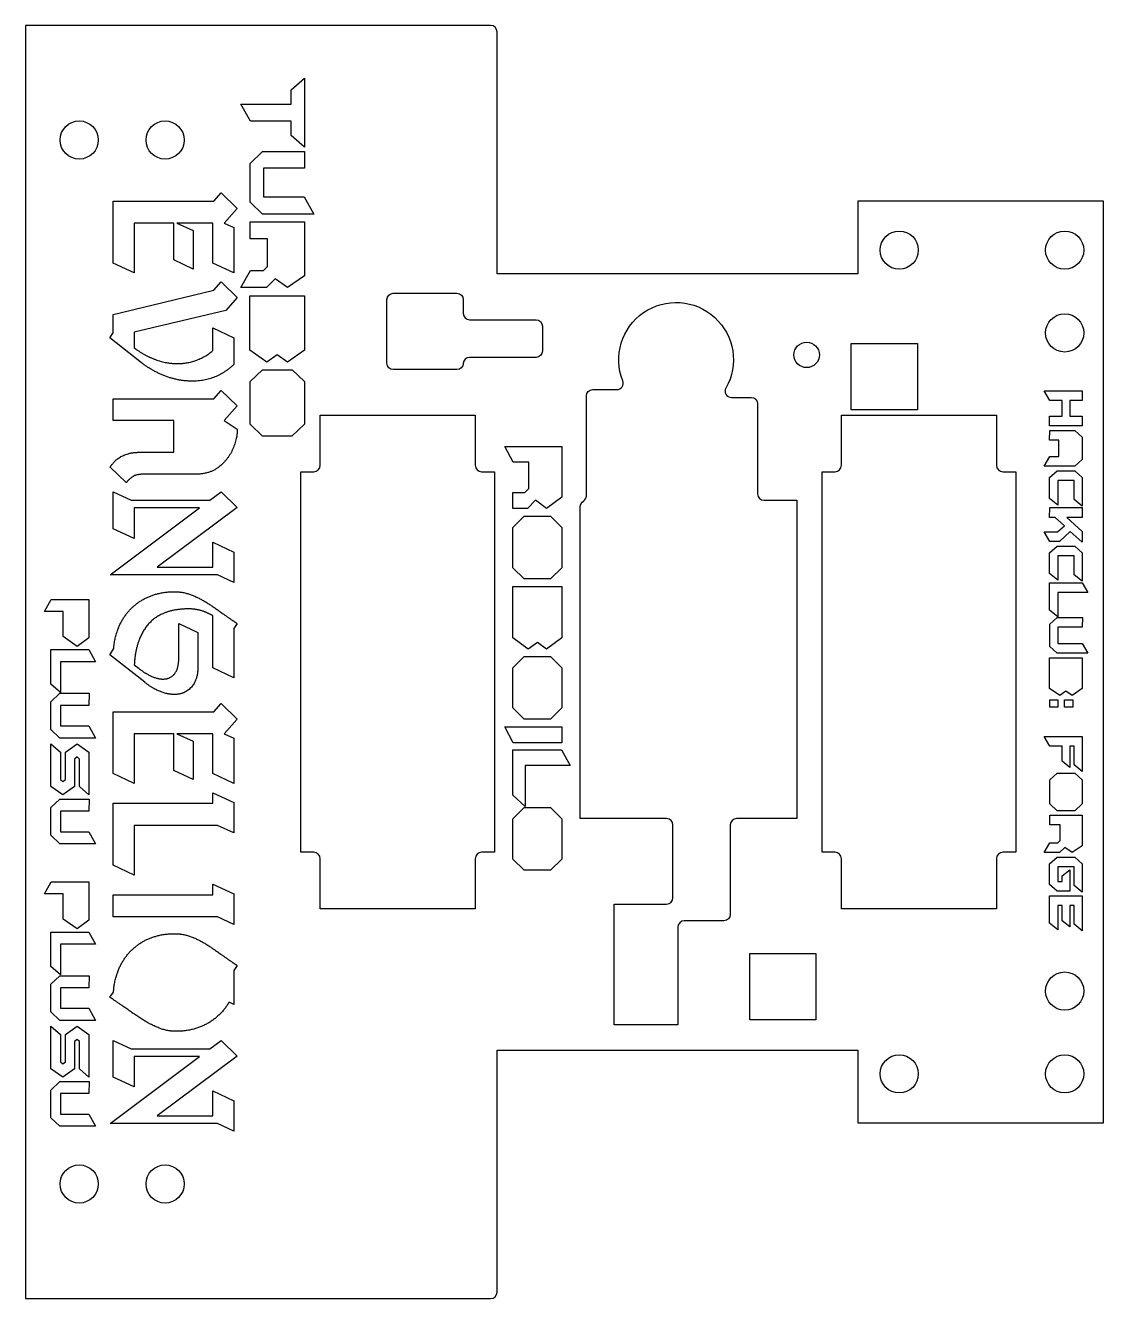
# Model space of a CAD drawing. Header units: millimetres. Extents: x -78 to 6, y -69 to 31.
import ezdxf

# ---------------------------------------------------------------- set-up
doc = ezdxf.new("R2010")
doc.units = ezdxf.units.MM

msp = doc.modelspace()

# ---------------------------------------------------------------- linework, layer by layer
for p, q in [((-70.47, -5.11), (-71.74, -3.89)), ((-64.97, -4.45), (-69.06, -4.45)), ((-69.83, -19.41), (-69.46, -19.72)), ((-71.75, -45.53), (-71.47, -45.14))]:
    msp.add_line(p, q)
for points in [[(-41.84, -69.2, 0.41421), (-41.34, -68.7), (-41.34, -49.7), (-13, -49.7), (-13, -55.4), (6.3, -55.4), (6.3, 17), (-13, 17), (-13, 11.3), (-41.34, 11.3), (-41.34, 30.3, 0.41421), (-41.84, 30.8), (-78.38, 30.8), (-78.38, -69.2)], [(-43.99, 4.25, -0.39857), (-44.49, 3.77), (-49.49, 3.77, -0.41421), (-49.99, 4.27), (-49.99, 9.27, -0.41421), (-49.49, 9.77), (-44.49, 9.77, -0.41421), (-43.99, 9.27), (-43.99, 8.18, 0.41421), (-43.49, 7.68), (-38.27, 7.68, -0.41421), (-37.77, 7.18), (-37.77, 5.22, -0.41421), (-38.27, 4.72), (-43.49, 4.72, 0.39857)], [(-34.56, -6.57, 0.26289), (-34.32, -6.14), (-34.32, 1.7, -0.41421), (-33.82, 2.2), (-31.92, 2.2, 0.52967), (-31.46, 2.88, -1.58827), (-23.36, 2.32, 0.57493), (-22.93, 1.58), (-21.37, 1.58, -0.41421), (-20.87, 1.08), (-20.87, -6, 0.41421), (-20.37, -6.5), (-17.8, -6.5), (-17.8, -31.5), (-22.52, -31.5, 0.41421), (-23.02, -32), (-23.02, -39.03, -0.41421), (-23.52, -39.53), (-26.64, -39.53, 0.41421), (-27.14, -40.03), (-27.14, -47.7), (-32.14, -47.7), (-32.14, -38.22), (-28.02, -38.22, 0.41421), (-27.52, -37.72), (-27.52, -32, 0.41421), (-28.02, -31.5), (-34.8, -31.5), (-34.8, -7, -0.26289)], [(-55.23, -34.65, 0.41421), (-55.73, -34.15), (-56.74, -34.15), (-56.74, -4.25), (-55.73, -4.25, 0.41421), (-55.23, -3.75), (-55.23, 0.2), (-43.05, 0.2), (-43.05, -3.75, 0.41421), (-42.55, -4.25), (-41.53, -4.25), (-41.53, -34.15), (-42.55, -34.15, 0.41421), (-43.05, -34.65), (-43.05, -38.6), (-55.23, -38.6)], [(-14.79, -4.25, 0.41421), (-14.29, -3.75), (-14.29, 0.2), (-2.11, 0.2), (-2.11, -3.75, 0.41421), (-1.61, -4.25), (-0.6, -4.25), (-0.6, -34.15), (-1.61, -34.15, 0.41421), (-2.11, -34.65), (-2.11, -38.6), (-14.29, -38.6), (-14.29, -34.65, 0.41421), (-14.79, -34.15), (-15.8, -34.15), (-15.8, -4.25)]]:
    msp.add_lwpolyline(points, format="xyb", close=True)
for points in [[(-56.46, 26.66), (-56.46, 21.23), (-57.52, 22.15), (-57.52, 23.28), (-60.71, 23.28), (-61.46, 24.61), (-57.52, 24.61), (-57.52, 25.74)], [(-55.74, 15.99), (-59.76, 15.99), (-60.74, 16.93), (-60.74, 19.97), (-59.76, 20.91), (-56.45, 20.91), (-56.46, 19.58), (-59.68, 19.58), (-59.68, 17.33), (-56.49, 17.33)], [(-66.73, 12.38), (-66.73, 15.27), (-69.84, 15.27), (-69.84, 11.37), (-71.49, 12.14), (-71.49, 16.99), (-63.59, 16.99), (-63.01, 17.64), (-61.74, 16.42), (-62.76, 15.27), (-62.01, 14.93), (-62.01, 11.37), (-63.66, 12.14), (-63.66, 15.27), (-66.48, 15.27), (-65.21, 14.69), (-65.21, 11.67)], [(-59.46, 10.21), (-61.46, 10.21), (-60.71, 11.54), (-59.69, 11.54), (-59.36, 11.87), (-59.36, 14.03), (-60.74, 14.03), (-60.74, 15.37), (-56.46, 15.37), (-56.46, 11.14), (-57.81, 10.21), (-58.76, 10.89)], [(-58.61, 4.92), (-59.41, 4.36), (-60.75, 5.29), (-60.75, 9.56), (-56.46, 9.56), (-56.46, 5.29), (-57.8, 4.36)], [(-13.52, 5.81), (-8.32, 5.81), (-8.32, 0.61), (-13.52, 0.61)], [(-57.45, -1.45), (-59.76, -1.45), (-60.74, -0.51), (-60.74, 2.83), (-59.76, 3.76), (-57.44, 3.76), (-56.46, 2.83), (-56.46, -0.51)], [(4.63, -0.66), (2.06, -0.66), (2.06, 0.1), (3.05, 0.1), (3.05, 1.35), (2.08, 1.35), (1.63, 2.11), (4.63, 2.11), (4.63, 1.35), (3.64, 1.35), (3.64, 0.1), (4.63, 0.1)], [(4.05, -3.82), (1.63, -3.82), (2.08, -3.05), (2.78, -3.05), (2.78, -1.78), (2.06, -1.78), (2.07, -1.02), (4.05, -1.02), (4.63, -1.55), (4.63, -3.29)], [(-38.94, -7.13), (-40.1, -7.13), (-40.1, -5.88), (-39.15, -5.88), (-38.85, -5.57), (-38.85, -3.51), (-40.07, -3.51), (-40.74, -2.26), (-36.24, -2.26), (-36.24, -6.25), (-37.45, -7.13), (-38.31, -6.49)], [(4.63, -4.72), (4.63, -6.95), (3.99, -6.43), (3.99, -4.95), (2.7, -4.95), (2.7, -6.87), (2.06, -6.35), (2.06, -4.72), (2.65, -4.19), (4.04, -4.19)], [(-62.01, -10.56), (-62.01, -12.95), (-63.3, -12.36), (-71.74, -12.36), (-64.71, -7.09), (-69.84, -7.09), (-69.84, -9.49), (-71.49, -8.73), (-71.49, -5.84), (-70.07, -6.49), (-63.9, -6.49), (-63.01, -5.84), (-61.74, -7.06), (-68.03, -11.75), (-63.66, -11.75), (-63.66, -9.8)], [(-37.13, -12.68), (-39.21, -12.68), (-40.1, -11.8), (-40.1, -8.64), (-39.21, -7.75), (-37.13, -7.75), (-36.24, -8.64), (-36.24, -11.8)], [(4.63, -8.94), (4.63, -9.8), (3.69, -8.95), (2.84, -9.73), (2.08, -9.73), (1.63, -8.97), (2.69, -8.97), (3.23, -8.51), (2.49, -7.84), (2.06, -7.84), (2.07, -7.07), (4.63, -7.07), (4.63, -7.84), (3.42, -7.84)], [(4.63, -10.63), (4.63, -12.86), (3.99, -12.34), (3.99, -10.86), (2.7, -10.86), (2.7, -12.78), (2.06, -12.25), (2.06, -10.63), (2.65, -10.1), (4.04, -10.1)], [(2.7, -13.74), (2.7, -15.66), (2.06, -15.14), (2.06, -12.98), (4.61, -12.98), (5.07, -13.74)], [(-38.17, -17.66), (-38.9, -18.2), (-40.1, -17.31), (-40.1, -13.27), (-36.24, -13.27), (-36.24, -17.31), (-37.45, -18.2)], [(-73.39, -17.31), (-74.33, -17.97), (-75.41, -17.2), (-75.41, -15.24), (-76.89, -15.24), (-76.36, -14.29), (-73.39, -14.29)], [(5.07, -18.51), (2.66, -18.51), (2.07, -17.98), (2.07, -16.24), (2.66, -15.71), (4.64, -15.71), (4.63, -16.47), (2.7, -16.47), (2.7, -17.74), (4.61, -17.74)], [(-75.64, -19.18), (-75.64, -21.6), (-76.39, -20.94), (-76.39, -18.23), (-73.41, -18.23), (-72.88, -19.18)], [(-37.13, -23.7), (-39.21, -23.7), (-40.1, -22.81), (-40.1, -19.65), (-39.21, -18.77), (-37.13, -18.77), (-36.24, -19.65), (-36.24, -22.81)], [(3.35, -21.5), (2.87, -21.82), (2.06, -21.29), (2.06, -18.86), (4.63, -18.86), (4.63, -21.29), (3.83, -21.82)], [(-72.88, -25.18), (-75.69, -25.18), (-76.38, -24.51), (-76.38, -22.33), (-75.69, -21.66), (-73.38, -21.66), (-73.39, -22.61), (-75.64, -22.61), (-75.64, -24.22), (-73.41, -24.22)], [(-66.73, -27.73), (-66.73, -24.84), (-69.84, -24.84), (-69.84, -28.75), (-71.49, -27.97), (-71.49, -23.12), (-63.59, -23.12), (-63.01, -22.47), (-61.74, -23.69), (-62.76, -24.84), (-62.01, -25.19), (-62.01, -28.75), (-63.66, -27.97), (-63.66, -24.84), (-66.48, -24.84), (-65.21, -25.43), (-65.21, -28.44)], [(2.71, -22.74), (2.07, -22.74), (2.07, -22.16), (2.71, -22.16)], [(3.88, -22.74), (3.24, -22.74), (3.24, -22.16), (3.88, -22.16)], [(-36.24, -25.54), (-40.08, -25.54), (-40.74, -24.28), (-36.24, -24.28)], [(-74.54, -28.98), (-75.44, -29.63), (-76.38, -28.97), (-76.38, -25.62), (-75.64, -26.28), (-75.64, -28.42), (-75.44, -28.59), (-75.23, -28.42), (-75.23, -26.27), (-74.33, -25.62), (-73.39, -26.29), (-73.39, -29.63), (-74.13, -28.97), (-74.13, -26.83), (-74.33, -26.66), (-74.54, -26.83)], [(4.63, -25.04), (4.63, -27.8), (3.99, -27.28), (3.99, -25.8), (3.64, -25.8), (3.64, -27.48), (3.05, -27), (3.05, -25.8), (2.08, -25.8), (1.63, -25.04)], [(-39.14, -27.34), (-39.14, -30.54), (-40.1, -29.67), (-40.1, -26.09), (-36.27, -26.09), (-35.59, -27.34)], [(4.04, -30.89), (2.66, -30.89), (2.07, -30.35), (2.07, -28.45), (2.66, -27.92), (4.04, -27.92), (4.63, -28.45), (4.63, -30.35)], [(-72.88, -33.48), (-75.69, -33.48), (-76.38, -32.81), (-76.38, -30.64), (-75.69, -29.97), (-73.38, -29.97), (-73.39, -30.92), (-75.64, -30.92), (-75.64, -32.53), (-73.41, -32.53)], [(-63.3, -32.03), (-69.84, -32.03), (-69.84, -35.94), (-71.49, -35.16), (-71.49, -30.3), (-63.66, -30.3), (-63.66, -29.47), (-62.01, -30.23), (-62.01, -32.62)], [(-37.13, -35.56), (-39.21, -35.56), (-40.1, -34.68), (-40.1, -31.52), (-39.21, -30.63), (-37.13, -30.63), (-36.24, -31.52), (-36.24, -34.68)], [(2.84, -34.16), (1.63, -34.16), (2.08, -33.4), (2.7, -33.4), (2.9, -33.22), (2.9, -31.99), (2.07, -31.99), (2.07, -31.23), (4.63, -31.23), (4.63, -33.63), (3.83, -34.16), (3.25, -33.77)], [(4.63, -35.06), (4.63, -37.29), (3.99, -36.76), (3.99, -35.29), (2.7, -35.29), (2.7, -36.45), (3.05, -36.45), (3.05, -36), (3.64, -35.53), (3.64, -37.21), (2.65, -37.21), (2.06, -36.68), (2.06, -35.06), (2.65, -34.52), (4.04, -34.52)], [(-73.39, -39.49), (-74.33, -40.16), (-75.41, -39.39), (-75.41, -37.42), (-76.89, -37.42), (-76.36, -36.47), (-73.39, -36.47)], [(-62.01, -37.42), (-62.01, -39.81), (-63.3, -39.22), (-71.49, -39.22), (-71.49, -37.49), (-63.66, -37.49), (-63.66, -36.66)], [(4.63, -37.56), (4.63, -40.32), (3.99, -39.8), (3.99, -38.32), (3.64, -38.32), (3.64, -40), (3.05, -39.52), (3.05, -38.32), (2.7, -38.32), (2.7, -40.24), (2.06, -39.72), (2.06, -37.56)], [(-75.64, -41.36), (-75.64, -43.78), (-76.39, -43.12), (-76.39, -40.41), (-73.41, -40.41), (-72.88, -41.36)], [(-21.49, -42.11), (-16.29, -42.11), (-16.29, -47.31), (-21.49, -47.31)], [(-72.88, -47.36), (-75.69, -47.36), (-76.38, -46.69), (-76.38, -44.51), (-75.69, -43.84), (-73.38, -43.84), (-73.39, -44.79), (-75.64, -44.79), (-75.64, -46.4), (-73.41, -46.4)], [(-74.54, -51.16), (-75.44, -51.81), (-76.38, -51.15), (-76.38, -47.8), (-75.64, -48.46), (-75.64, -50.6), (-75.44, -50.77), (-75.23, -50.6), (-75.23, -48.45), (-74.33, -47.8), (-73.39, -48.47), (-73.39, -51.81), (-74.13, -51.15), (-74.13, -49.01), (-74.33, -48.84), (-74.54, -49.01)], [(-62.01, -53.66), (-62.01, -56.04), (-63.3, -55.45), (-71.74, -55.45), (-64.71, -50.19), (-69.84, -50.19), (-69.84, -52.58), (-71.49, -51.82), (-71.49, -48.93), (-70.07, -49.58), (-63.9, -49.58), (-63.01, -48.93), (-61.74, -50.15), (-68.03, -54.84), (-63.66, -54.84), (-63.66, -52.89)], [(-72.88, -55.67), (-75.69, -55.67), (-76.38, -55), (-76.38, -52.82), (-75.69, -52.15), (-73.38, -52.15), (-73.39, -53.1), (-75.64, -53.1), (-75.64, -54.71), (-73.41, -54.71)]]:
    msp.add_lwpolyline(points, close=True)
for points in [[(-69.27, 4.31), (-71.75, 6.26), (-71.49, 6.65), (-71.49, 8.09), (-63.59, 10), (-63.01, 10.65), (-61.74, 9.42), (-62.63, 8.42), (-69.84, 6.7), (-69.84, 5.49), (-69.72, 5.39)], [(-63.66, 5.26), (-63.66, 7.04), (-62.01, 6.26), (-62.01, 4.18)], [(-69.53, -2.73), (-66.73, -2.73), (-66.73, -0.24), (-71.49, -0.24), (-71.49, 1.48), (-63.59, 1.48), (-63.01, 2.13), (-61.74, 0.91), (-62.76, -0.24), (-61.74, -0.91)], [(-61.74, -16.18), (-62.01, -16.58), (-62.01, -20.44), (-63.66, -19.67), (-63.66, -15.56)], [(-66.34, -18.95), (-66.34, -16.17), (-64.83, -16.88), (-64.83, -19.54)], [(-69.01, -20.79), (-71.75, -18.63), (-71.45, -18.14)], [(-61.74, -43.04), (-62.01, -43.44), (-62.01, -46.1), (-62.39, -45.92)]]:
    msp.add_lwpolyline(points)
for centre, radius in [((-74.16, 21.8), 1.5), ((-67.41, 21.8), 1.5), ((-9.75, 13.15), 1.5), ((3.25, 13.15), 1.5), ((3.25, 6.65), 1.5), ((-17.02, 4.92), 1), ((3.25, -45.05), 1.5), ((-9.75, -51.55), 1.5), ((3.25, -51.55), 1.5), ((-74.16, -60.2), 1.5), ((-67.41, -60.2), 1.5)]:
    msp.add_circle(centre, radius)
for points in [[(-69.72, 5.39), (-69.01, 4.87), (-67.31, 4.24), (-66.42, 4.24)], [(-66.42, 4.24), (-64.89, 4.24), (-63.66, 5.26)], [(-65.3, 2.86), (-66.34, 2.86), (-68.43, 3.65), (-69.27, 4.31)], [(-62.01, 4.18), (-63.37, 2.86), (-65.3, 2.86)], [(-61.74, -0.91), (-61.74, -1.67), (-62.47, -3.32), (-63.93, -4.45), (-64.97, -4.45)], [(-71.74, -3.89), (-71.71, -3.84), (-71.15, -3.18), (-70.14, -2.73), (-69.53, -2.73)], [(-69.06, -4.45), (-69.63, -4.45), (-70.18, -4.77), (-70.47, -5.11)], [(-71.45, -18.14), (-71.33, -16.77), (-70.04, -14.75), (-67.96, -13.68), (-66.65, -13.68)], [(-66.65, -13.68), (-66.02, -13.68), (-64.79, -14.14), (-63.71, -14.8), (-62.9, -15.38)], [(-65.56, -15.03), (-67.64, -15.03), (-69.72, -17.33), (-69.83, -19.41)], [(-63.66, -15.56), (-64.17, -15.29), (-65.04, -15.03), (-65.56, -15.03)], [(-62.9, -15.38), (-62.25, -15.86), (-61.74, -16.18)], [(-67.58, -20.54), (-67, -20.54), (-66.34, -19.72), (-66.34, -18.95)], [(-69.46, -19.72), (-68.93, -20.13), (-67.97, -20.54), (-67.58, -20.54)], [(-64.83, -19.54), (-64.83, -20.58), (-65.85, -21.75), (-66.69, -21.75)], [(-66.69, -21.75), (-67.23, -21.75), (-68.41, -21.28), (-69.01, -20.79)], [(-71.47, -45.14), (-71.36, -43.73), (-70.08, -41.65), (-67.98, -40.54), (-66.65, -40.54)], [(-66.65, -40.54), (-66.02, -40.54), (-64.79, -41), (-63.71, -41.66), (-62.9, -42.24)], [(-62.9, -42.24), (-62.25, -42.72), (-61.74, -43.04)], [(-70.58, -46.34), (-70.79, -46.19), (-71.5, -45.7), (-71.75, -45.53)], [(-62.39, -45.92), (-63.01, -47), (-65.19, -48.21), (-66.58, -48.21)], [(-66.58, -48.21), (-67.22, -48.21), (-68.53, -47.7), (-69.7, -46.96), (-70.58, -46.34)]]:
    msp.add_open_spline(points, degree=2)

doc.saveas('drawing.dxf')
